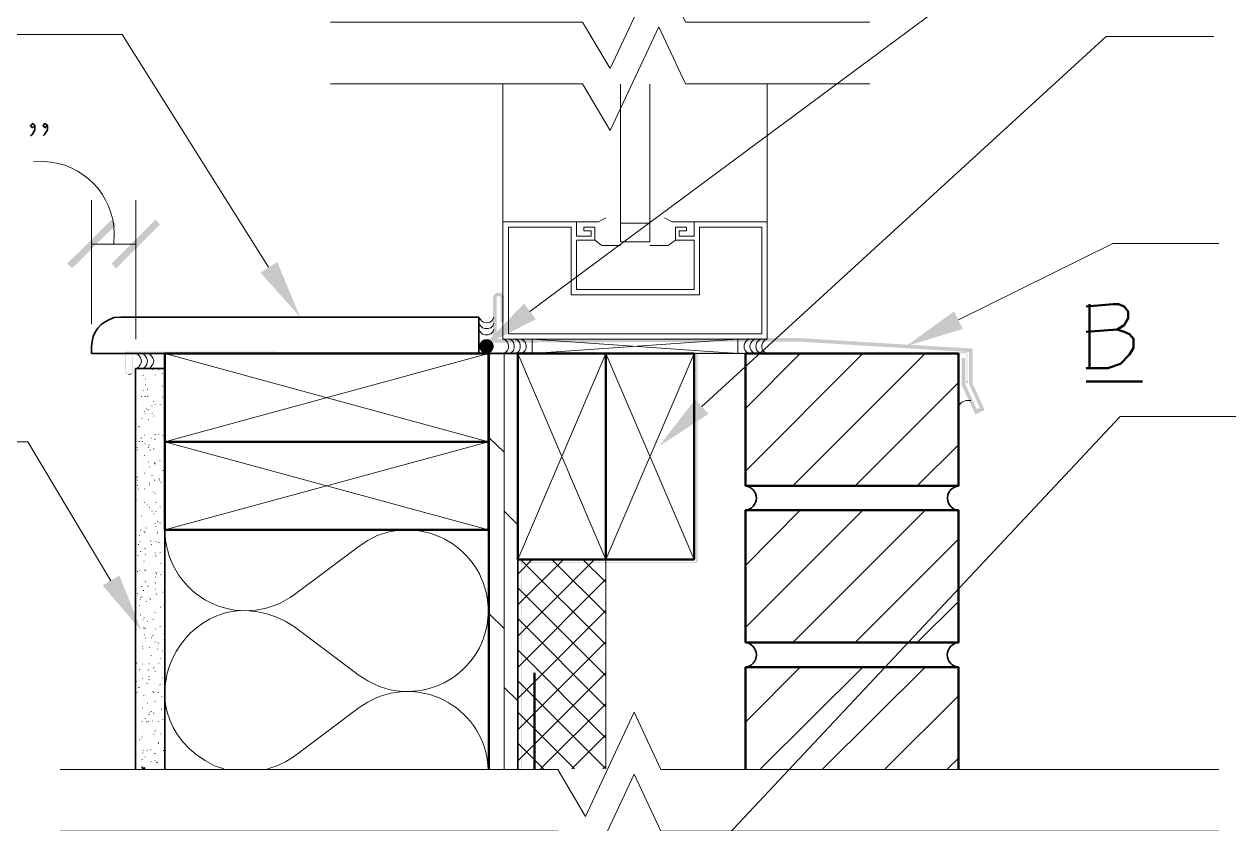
# Model space of a CAD drawing. Header units: inches. Extents: x 5 to 516, y -193 to 129.
# Drawn here: x 34.238 to 37.675, y -167.411 to -165.142 of the extents above; entities that cross this region are included whole.
import ezdxf

# ---------------------------------------------------------------- set-up
doc = ezdxf.new("R2010")
doc.units = ezdxf.units.IN
doc.header["$MEASUREMENT"] = 0
doc.layers.add('PDF7_Geometry', color=7, linetype='Continuous')
doc.layers.add('PDF7_Solid Fills', color=7, linetype='Continuous')

msp = doc.modelspace()

# ---------------------------------------------------------------- hatches: boundary and pattern name
at = {"layer": 'PDF7_Solid Fills', "transparency": 33554559}
for points in [[(34.4857729, -165.8213392), (34.4991062, -165.8346726), (34.6235524, -165.7102276), (34.6102173, -165.6968948)], [(35.5879956, -165.914671), (35.5879956, -165.9035599), (35.5791067, -165.9035604), (35.5724404, -165.9080048), (35.5679962, -165.9146713), (35.5679964, -166.0457822), (35.5779971, -166.0357832), (35.5779959, -165.9180044), (35.579108, -165.9146722), (35.5824413, -165.9135611), (35.5846622, -165.9135599)], [(35.5891078, -165.9868937), (35.5991078, -165.9868937), (35.5991085, -165.9146715), (35.594664, -165.9080044), (35.5879975, -165.9035602), (35.5879966, -165.914672), (35.5891078, -165.9180048)], [(35.5279957, -166.0557821), (35.530218, -166.0635598), (35.5346623, -166.0713384), (35.5413288, -166.0757837), (35.5491063, -166.0768946), (35.5491068, -166.0557821)], [(35.5635521, -166.0413371), (35.5568854, -166.0368926), (35.5491079, -166.0357817), (35.5491077, -166.0557815)], [(36.4302175, -166.0324486), (36.4302175, -166.0424486), (36.9179953, -166.0724493), (36.9279953, -166.0624486)], [(34.5235514, -166.1280048), (34.5268847, -166.1335603), (34.5324413, -166.1368923), (34.5324412, -166.1346712), (34.5291069, -166.1324492), (34.5257736, -166.1280048), (34.5257735, -166.0746714), (36.6624404, -166.0735615), (34.5235514, -166.0713381)], [(34.5468849, -166.084672), (34.5446627, -166.084672), (34.5446628, -166.1280054), (34.5424406, -166.132449), (34.5435528, -166.133559), (34.5468849, -166.1280054)], [(35.6468854, -166.6680053), (35.6468854, -167.2557833), (35.6491076, -167.2557832), (35.6491076, -166.6702276), (36.1479965, -166.6702276), (36.1446634, -166.0768943), (36.1446632, -166.6680054)], [(36.9135516, -166.0735613), (36.6624404, -166.0757835), (36.9113294, -166.0757835), (36.9113305, -166.1446724), (36.9113305, -166.1580052), (36.9135527, -166.1580052), (36.9135528, -166.1446724), (36.9135527, -166.1446702)], [(36.9624414, -166.2368945), (36.9179969, -166.1635611), (36.949108, -166.2313389), (36.9402179, -166.2346706), (36.907996, -166.1635605), (36.9079962, -166.0891167), (36.8968855, -166.0891166), (36.8968851, -166.1657833), (36.9357729, -166.249116)], [(36.9279977, -166.0624485), (36.9179977, -166.0724485), (36.9179969, -166.1635603), (36.9279977, -166.1613374)], [(34.5324399, -166.1346711), (34.5324399, -166.1368933), (34.5391066, -166.1368933), (34.5379955, -166.1346711)], [(34.5379975, -166.1346711), (34.5391086, -166.1368933), (34.543553, -166.1335599), (34.5424408, -166.1324489)], [(34.5757749, -167.2513388), (34.5724415, -167.2557833), (34.579107, -167.2557831), (34.5791082, -167.2524499)]]:
    msp.add_hatch(color=256, dxfattribs=at).paths.add_polyline_path(points)
h = msp.add_hatch(color=256, dxfattribs=at)
h.paths.add_polyline_path([(35.5491071, -166.0768935), (35.5568849, -166.0757823), (35.5635524, -166.0713391), (35.5679965, -166.0635615), (35.5702186, -166.0557829), (35.5491071, -166.0557829)])
h.paths.add_polyline_path([(35.5491071, -166.0357829), (35.5413293, -166.036894), (35.5346619, -166.0413373), (35.5302177, -166.0480037), (35.5491071, -166.0557829)])

# ---------------------------------------------------------------- linework, layer by layer
at = {"layer": 'PDF7_Geometry', "lineweight": 15}
for points in [[(35.6724411, -165.9568938), (37.3013301, -164.7480048), (37.6024413, -164.7480048)], [(35.1068848, -165.1357833), (35.8213293, -165.1357833), (35.9002182, -165.2680055), (36.0379959, -164.973561), (36.1135515, -165.1357833), (36.6368849, -165.1357833)], [(35.1068848, -165.3113385), (35.8213293, -165.3113385), (35.9002182, -165.4435607), (36.0379959, -165.1491162), (36.1135515, -165.3113385), (36.6368849, -165.3113385)], [(34.9313296, -165.8313377), (34.515774, -165.1713377), (33.6291072, -165.1713377)], [(36.1602183, -166.226893), (37.306885, -165.1768929), (37.6124406, -165.1768929)], [(35.5957741, -165.3124484), (35.5957741, -166.0357818)], [(35.5957741, -166.0357829), (36.3457742, -166.0357829), (36.3457742, -165.7024495), (36.3457742, -165.3124495)], [(36.0124408, -165.3124484), (36.0124408, -165.7591151), (35.9291075, -165.7591151), (35.9291075, -165.3124484)], [(34.4291074, -165.9935601), (34.4291074, -165.6413379)], [(34.5546635, -166.0357829), (34.5546635, -165.6413384)], [(35.5957741, -165.7024495), (35.8668853, -165.7024495)], [(35.8046636, -165.7024495), (35.8046636, -165.7435606)], [(35.8879969, -165.6913389), (35.8668858, -165.70245)], [(35.9291075, -165.7068938), (36.0124408, -165.7068938)], [(36.0546636, -165.6913389), (36.0757747, -165.70245)], [(36.3457742, -165.7024495), (36.0757742, -165.7024495)], [(36.137997, -165.7024495), (36.137997, -165.7435606)], [(35.6113291, -165.7180044), (35.6113291, -166.0202267)], [(35.6113309, -165.7180045), (35.7891087, -165.7180045), (35.7891087, -165.9102268), (36.1535531, -165.9102268)], [(35.8568848, -165.7180044), (35.8568848, -165.7546711), (35.8046626, -165.7546711)], [(35.8257742, -165.7180052), (35.8257742, -165.7280052), (35.8457742, -165.7280052), (35.8457742, -165.7435607), (35.8046631, -165.7435607)], [(35.825775, -165.7180044), (35.8568861, -165.7180044)], [(36.0857745, -165.7180044), (36.1168856, -165.7180044), (36.1168856, -165.7280044), (36.0957745, -165.7280044)], [(36.0857747, -165.7180041), (36.0857747, -165.7546708), (36.137997, -165.7546708), (36.137997, -165.8946708)], [(36.137997, -165.7435601), (36.0957747, -165.7435601), (36.0957747, -165.7280045)], [(36.1535519, -165.9102267), (36.1535519, -165.7180044), (36.3302186, -165.7180044)], [(36.3302193, -165.7180044), (36.3302193, -166.0202267)], [(34.5546635, -165.7657837), (34.4291079, -165.7657837)], [(35.8046636, -165.7546708), (35.8046636, -165.8946708)], [(35.8568863, -165.7546724), (35.8768863, -165.7702279), (35.9291085, -165.7702279)], [(35.9291075, -165.759115), (36.0124408, -165.759115)], [(36.0124408, -165.7702279), (36.0646631, -165.7702279)], [(36.0646621, -165.7702279), (36.0857732, -165.7546724)], [(36.887997, -165.9813373), (37.3257748, -165.7646706), (37.626886, -165.7646706)], [(35.8046636, -165.8946719), (36.137997, -165.8946719)], [(35.5279957, -165.9735609), (35.5324402, -165.9802276)], [(35.5279957, -165.9902258), (35.5324402, -165.9980036), (35.5379957, -166.0035591), (35.5457735, -166.0057813), (35.5535513, -166.0057813), (35.5613291, -166.0035591), (35.5668846, -165.9980036), (35.570218, -165.9902258)], [(35.5668846, -165.9802276), (35.570218, -165.9735609)], [(35.5279957, -166.009115), (35.5324402, -166.0157817), (35.5379957, -166.0213373), (35.5457735, -166.0235595), (35.5535513, -166.0235595), (35.5613291, -166.0202262), (35.5668846, -166.0146706), (35.570218, -166.0080039)], [(36.3302193, -166.020228), (35.6113303, -166.020228)], [(35.5957741, -166.0357823), (35.6035519, -166.0391157), (35.6091075, -166.0446712), (35.6113297, -166.052449), (35.6113297, -166.0602268), (35.6091075, -166.0680046), (35.6035519, -166.0735601), (35.5957741, -166.0768935), (35.5957741, -166.0757823)], [(35.6124413, -166.0768935), (35.620219, -166.0735601), (35.6257746, -166.0680046), (35.6279968, -166.0602268), (35.6279968, -166.052449), (35.6257746, -166.0446712), (35.620219, -166.0391157), (35.6124413, -166.0357823)], [(35.6291061, -166.0768935), (35.6368839, -166.0735601), (35.6424395, -166.0680046), (35.6446617, -166.0602268), (35.6446617, -166.052449), (35.6424395, -166.0446712), (35.6368839, -166.0391157), (35.6291061, -166.0357823)], [(35.6457732, -166.0768935), (35.653551, -166.0735601), (35.6591066, -166.0680046), (35.6613288, -166.0602268), (35.6613288, -166.052449), (35.6591066, -166.0446712), (35.653551, -166.0391157), (35.6457732, -166.0357823)], [(36.2957728, -166.0357829), (36.2891062, -166.0391162)], [(36.31244, -166.0357829), (36.3057733, -166.0391162)], [(36.3291071, -166.0357829), (36.3224404, -166.0391162)], [(36.3457742, -166.0357829), (36.3391075, -166.0391162)], [(34.5613291, -166.0802273), (34.5535513, -166.076894)], [(34.5779973, -166.0802273), (34.5713306, -166.076894)], [(34.5957743, -166.0802273), (34.5879966, -166.076894)], [(35.5546636, -166.0768935), (34.6368857, -166.3268935), (35.5546636, -166.5768935)], [(35.5579956, -167.2557831), (35.5579956, -166.0768941)], [(36.3457742, -166.0768935), (35.5957741, -166.0768935)], [(35.5991085, -167.2557831), (35.5991085, -166.0768941)], [(36.137997, -166.6613379), (35.8879969, -166.0768935), (35.6379969, -166.6613379)], [(35.6379969, -166.0768935), (35.8879969, -166.6613379), (36.137997, -166.0768935)], [(36.2835523, -166.4102268), (36.6168856, -166.0768935)], [(36.2835523, -166.2324495), (36.4391078, -166.0768939)], [(36.2891062, -166.0735607), (36.2957728, -166.076894)], [(36.3057733, -166.0735607), (36.31244, -166.076894)], [(36.3224404, -166.0735607), (36.3291071, -166.076894)], [(36.3391075, -166.0735607), (36.3457742, -166.076894)], [(36.4179969, -166.4524496), (36.7935525, -166.076894)], [(34.5535513, -166.1191162), (34.5613291, -166.1157829)], [(34.5713306, -166.1191162), (34.5791084, -166.1157829)], [(34.5891077, -166.1191162), (34.5957743, -166.1157829)], [(34.5991084, -166.1202262), (34.6002195, -166.1202262)], [(34.6035527, -166.1213384), (34.6024415, -166.1224495)], [(34.6191076, -166.1224483), (34.6202187, -166.1224483)], [(34.5757749, -166.1380055), (34.5757749, -166.1391166)], [(34.5824413, -166.1491161), (34.5824413, -166.148005)], [(34.6091069, -166.1368933), (34.6091069, -166.1380044)], [(34.629106, -166.133559), (34.629106, -166.1346701)], [(35.5568857, -166.1491161), (35.5546635, -166.1457828)], [(36.5946643, -166.4524496), (36.8879976, -166.1591162)], [(36.9124405, -166.1580047), (36.9124405, -166.1568936)], [(34.5757749, -166.1813382), (34.5757749, -166.1824493)], [(34.5824413, -166.1657833), (34.5813302, -166.1657833)], [(34.5879955, -166.1780039), (34.5868844, -166.179115)], [(34.6302182, -166.1680054), (34.6302182, -166.1691165)], [(34.6357747, -166.1868946), (34.6346636, -166.1868946)], [(34.5702184, -166.1980053), (34.5713295, -166.1991164)], [(34.5813291, -166.1980053), (34.5813291, -166.1991164)], [(34.5891077, -166.1980053), (34.5879966, -166.1980053)], [(34.6002183, -166.2246709), (34.6002183, -166.225782)], [(34.6046626, -166.212448), (34.6046626, -166.2113369)], [(34.6091069, -166.2213388), (34.6091069, -166.2224499)], [(34.6235518, -166.2213388), (34.6235518, -166.2224499)], [(34.6313304, -166.2002274), (34.6302193, -166.2002274)], [(36.9235511, -166.2102282), (36.9102178, -166.2102282), (36.8979956, -166.2146726), (36.8879956, -166.2246726)], [(34.5724406, -166.2613372), (34.5724406, -166.2602261)], [(34.5791069, -166.2402258), (34.5791069, -166.2413369)], [(34.5813291, -166.2491166), (34.5813291, -166.2480055)], [(34.5846634, -166.2335594), (34.5846634, -166.2346705)], [(34.5891077, -166.2357815), (34.5891077, -166.2368927)], [(34.5902176, -166.2646715), (34.5902176, -166.2635604)], [(34.6013283, -166.2468945), (34.6013283, -166.2480056)], [(34.6057748, -166.2535609), (34.6057748, -166.254672)], [(34.6346625, -166.2624494), (34.6346625, -166.2635605)], [(35.7668851, -167.941339), (37.3468852, -166.2557834), (37.674663, -166.2557834)], [(34.5624398, -166.2846707), (34.5624398, -166.2835596)], [(34.5657742, -166.2846707), (34.564663, -166.2846707)], [(34.483553, -166.7213389), (34.2479974, -166.3268944), (33.923553, -166.3268944)], [(34.563552, -166.3268935), (34.563552, -166.3257824)], [(34.5702184, -166.3168928), (34.5691073, -166.3168928)], [(34.5724406, -166.3268935), (34.5724406, -166.3257824)], [(34.5802191, -166.3080042), (34.579108, -166.3080042)], [(34.5813291, -166.3324499), (34.580218, -166.3324499)], [(34.5979962, -166.3168928), (34.5979962, -166.3157816)], [(34.6079969, -166.3202271), (34.6079969, -166.319116)], [(34.6091069, -166.3057821), (34.6091069, -166.3068932)], [(34.6202175, -166.3057821), (34.6202175, -166.304671)], [(34.6313304, -166.3091164), (34.6313304, -166.3102275)], [(34.6346625, -166.3268935), (34.6357736, -166.3268935)], [(35.5991085, -166.3568934), (35.5568863, -166.3157823)], [(34.5579956, -166.3435606), (34.5579956, -166.3446717)], [(34.5579956, -166.350227), (34.5591067, -166.350227)], [(34.5791069, -166.3668941), (34.5791069, -166.365783)], [(34.5891077, -166.3424484), (34.5902188, -166.3435595)], [(34.5924397, -166.335782), (34.5913286, -166.3368931)], [(34.5946641, -166.3513369), (34.5957752, -166.3513369)], [(34.6046626, -166.3468927), (34.6057737, -166.3480038)], [(36.7713294, -166.4524496), (36.8879961, -166.3357829)], [(34.5902176, -166.383559), (34.5913287, -166.383559)], [(34.5924397, -166.398004), (34.5935509, -166.398004)], [(34.6079969, -166.3868933), (34.6068858, -166.3868933)], [(34.6091069, -166.3902276), (34.6091069, -166.3891165)], [(34.6235518, -166.3813391), (34.6224407, -166.3813391)], [(34.6357747, -166.3691162), (34.6346636, -166.3702274)], [(34.6368846, -166.3991162), (34.6368846, -166.4002273)], [(34.5579956, -166.4268939), (34.5579956, -166.428005)], [(34.5591078, -166.4357825), (34.5579966, -166.4357825)], [(34.5802191, -166.4157833), (34.579108, -166.4157833)], [(34.6002183, -166.4224497), (34.6013294, -166.4235608)], [(34.6079969, -166.4357825), (34.6068858, -166.4357825)], [(34.6202175, -166.430226), (34.6202175, -166.4313371)], [(34.6224419, -166.4346703), (34.6213308, -166.4357814)], [(34.6324404, -166.4091169), (34.6324404, -166.4080058)], [(34.5602177, -166.4513374), (34.5591066, -166.4513374)], [(34.5613299, -166.4613381), (34.562441, -166.4613381)], [(34.5791069, -166.4602282), (34.5802181, -166.4602282)], [(34.5935519, -166.4491153), (34.5924408, -166.4491153)], [(34.5935519, -166.4424489), (34.5935519, -166.4413377)], [(34.6046626, -166.4691167), (34.6057737, -166.4691167)], [(34.625774, -166.4424489), (34.625774, -166.4413377)], [(34.6357747, -166.4646724), (34.6346636, -166.4657836)], [(34.5557734, -166.4935602), (34.5557734, -166.492449)], [(34.5791069, -166.4991166), (34.5779958, -166.4991166)], [(34.5868855, -166.505783), (34.5868855, -166.5068941)], [(34.6091069, -166.4746709), (34.6091069, -166.4735598)], [(34.611329, -166.5002266), (34.611329, -166.4991154)], [(34.5702184, -166.5368929), (34.5702184, -166.538004)], [(34.5935519, -166.5135593), (34.5935519, -166.5146705)], [(34.6013283, -166.5235601), (34.6002172, -166.5235601)], [(34.6068847, -166.5313387), (34.6057736, -166.5313387)], [(34.611329, -166.5246723), (34.611329, -166.5257834)], [(34.6235518, -166.5124494), (34.6235518, -166.5113383)], [(34.6335526, -166.5246723), (34.6335526, -166.5235612)], [(34.6346625, -166.5135593), (34.6346625, -166.5124482)], [(35.6379969, -166.5624485), (35.599108, -166.5235596)], [(36.2835523, -166.6780039), (36.4391078, -166.5213372)], [(36.2835523, -166.8546713), (36.6168856, -166.5213379)], [(36.4179969, -166.8968941), (36.7935525, -166.5213385)], [(34.5835512, -166.5724492), (34.5835512, -166.5713381)], [(34.6091069, -166.5580042), (34.6091069, -166.5591154)], [(34.611329, -166.568005), (34.6124401, -166.568005)], [(34.6168855, -166.55356), (34.6157743, -166.5546711)], [(34.6235518, -166.5568943), (34.6224407, -166.5580054)], [(34.564662, -166.5935606), (34.564662, -166.5924495)], [(34.5668864, -166.6091155), (34.5668864, -166.6102266)], [(34.5691062, -166.5780034), (34.5691062, -166.5768923)], [(34.577997, -166.58245), (34.577997, -166.5813388)], [(34.5802191, -166.5835599), (34.5813303, -166.584671)], [(34.596884, -166.6080056), (34.5957729, -166.6091167)], [(34.6124412, -166.6102277), (34.6124412, -166.6091166)], [(34.6157733, -166.5846721), (34.6157733, -166.5857832)], [(34.6157733, -166.585782), (34.6157733, -166.5868931)], [(36.5946643, -166.8968941), (36.8879976, -166.6035607)], [(34.5624398, -166.6180041), (34.5624398, -166.6191152)], [(34.5691062, -166.6380055), (34.5679951, -166.6391166)], [(34.5813291, -166.6302269), (34.580218, -166.631338)], [(34.6002183, -166.6180041), (34.5991072, -166.6191152)], [(34.6091069, -166.6424498), (34.6091069, -166.6435609)], [(34.6202175, -166.6135598), (34.6202175, -166.6124487)], [(34.6235518, -166.6424498), (34.6235518, -166.6413387)], [(34.5613299, -166.6491162), (34.5613299, -166.6502273)], [(34.577997, -166.6657833), (34.5768859, -166.6657833)], [(34.5824413, -166.6457818), (34.5824413, -166.646893)], [(34.611329, -166.6513383), (34.611329, -166.6502272)], [(34.625774, -166.6724497), (34.625774, -166.6735608)], [(35.5568857, -166.6491162), (35.5546635, -166.6457828)], [(35.8879969, -166.6613368), (35.6379969, -166.6613368), (35.6379969, -167.2557812)], [(35.6379969, -166.8791147), (35.8557747, -166.661337)], [(35.6379969, -166.7902272), (35.7679969, -166.6613383)], [(35.6379969, -166.7024496), (35.679108, -166.6613385)], [(35.8879969, -166.6613386), (35.8879969, -167.2557831), (35.6379969, -167.0057831)], [(35.8879969, -166.9024483), (35.6457747, -166.6613371)], [(35.8879969, -166.8135607), (35.7346636, -166.6613385)], [(35.8879969, -166.7257831), (35.8224414, -166.6613387)], [(34.5591078, -166.694671), (34.5591078, -166.6957821)], [(34.5657742, -166.6913389), (34.5657742, -166.6924501)], [(34.5813291, -166.6913389), (34.5813291, -166.6902278)], [(34.5813291, -166.6924489), (34.5813291, -166.69356)], [(34.6102191, -166.7113381), (34.6091079, -166.7113381)], [(34.611329, -166.6980053), (34.611329, -166.6968942)], [(34.6135511, -166.7013374), (34.6135511, -166.7024485)], [(34.625774, -166.7035595), (34.625774, -166.7024484)], [(34.6346625, -166.6957832), (34.6335514, -166.6957832)], [(34.5713306, -166.7368938), (34.5713306, -166.7380049)], [(34.5813291, -166.723561), (34.5824402, -166.7246721)], [(34.5891077, -166.7368938), (34.5879966, -166.7368938)], [(34.6091069, -166.7268931), (34.6091069, -166.7280042)], [(34.611329, -166.7457823), (34.6102179, -166.7457823)], [(35.6379969, -166.9680045), (35.8879969, -166.7168934)], [(35.8879969, -166.9913381), (35.6379969, -166.741338)], [(34.5602177, -166.7580052), (34.5591066, -166.7591163)], [(34.5668864, -166.7735601), (34.5668864, -166.7746712)], [(34.5691062, -166.7691158), (34.5691062, -166.7702269)], [(34.5713306, -166.7668937), (34.5724417, -166.7668937)], [(34.5768848, -166.7491166), (34.5757737, -166.7491166)], [(34.5846634, -166.7802265), (34.5846634, -166.7813376)], [(34.5946641, -166.771338), (34.5946641, -166.7702268)], [(34.5957741, -166.7757822), (34.5957741, -166.7746711)], [(34.6124412, -166.7591151), (34.6135523, -166.7602262)], [(34.6313304, -166.7535609), (34.6324416, -166.7535609)], [(36.7713294, -166.8968941), (36.8879961, -166.7802274)], [(34.564662, -166.7924493), (34.564662, -166.7913382)], [(34.6091069, -166.8113386), (34.6091069, -166.8102275)], [(34.6235518, -166.7968936), (34.624663, -166.7968936)], [(34.6346625, -166.7913371), (34.6346625, -166.7924483)], [(35.5991085, -166.8568934), (35.5568863, -166.8157823)], [(35.6379969, -167.0557822), (35.8879969, -166.8057821)], [(34.5691062, -166.818005), (34.5679951, -166.8191161)], [(34.5757749, -166.83245), (34.5746638, -166.83245)], [(34.577997, -166.8257836), (34.5768859, -166.8257836)], [(34.5879955, -166.8368942), (34.5868844, -166.8368942)], [(34.6024405, -166.8313378), (34.6035516, -166.8313378)], [(34.6357747, -166.8213393), (34.6368858, -166.8213393)], [(35.8879969, -167.0791157), (35.6379969, -166.8291156)], [(34.5557734, -166.8602278), (34.5557734, -166.8591166)], [(34.5768848, -166.8557812), (34.5768848, -166.8546701)], [(34.5791069, -166.8746705), (34.5779958, -166.8746705)], [(34.5813291, -166.8557812), (34.580218, -166.8568923)], [(34.5991084, -166.883559), (34.6002195, -166.883559)], [(34.6024405, -166.8768949), (34.6035516, -166.878006)], [(34.6102191, -166.8580056), (34.6102191, -166.8591167)], [(34.6235518, -166.850227), (34.6235518, -166.8513381)], [(34.6346625, -166.8724484), (34.6346625, -166.8713372)], [(34.5735505, -166.9091169), (34.5735505, -166.9080058)], [(34.5746627, -166.9157833), (34.5746627, -166.9146722)], [(34.5813291, -166.8846712), (34.5824402, -166.8846712)], [(34.5935519, -166.9102269), (34.5935519, -166.911338)], [(34.6091069, -166.8946719), (34.6091069, -166.895783)], [(34.6157733, -166.9157833), (34.6146621, -166.9157833)], [(34.6191076, -166.898004), (34.6179965, -166.8991151)], [(34.6346625, -166.8891155), (34.6335514, -166.8902266)], [(35.6379969, -167.144672), (35.8879969, -166.8946719)], [(35.8879969, -167.1680055), (35.6379969, -166.9180054)], [(34.5979962, -166.9335604), (34.5979962, -166.9346715)], [(34.625774, -166.941339), (34.625774, -166.9424501)], [(34.6302182, -166.9202276), (34.6291071, -166.9202276)], [(34.5568856, -166.9546718), (34.5579967, -166.9557829)], [(34.5657742, -166.973561), (34.564663, -166.9746721)], [(34.5735505, -166.9568939), (34.5735505, -166.958005)], [(34.5902176, -166.9746709), (34.5891065, -166.9757821)], [(34.5924397, -166.9568939), (34.5913286, -166.9568939)], [(34.6057748, -166.9680045), (34.6046637, -166.9691157)], [(34.6091069, -166.9791152), (34.6091069, -166.9802263)], [(34.6202175, -166.9546718), (34.6202175, -166.9557829)], [(34.6357747, -166.9835595), (34.6357747, -166.9824484)], [(35.6379969, -167.2324496), (35.8879969, -166.9824495)], [(36.2835523, -167.1224484), (36.4391078, -166.9668928)], [(36.326885, -167.2557831), (36.616885, -166.9668942)], [(36.5035524, -167.2557831), (36.7935524, -166.9668942)], [(34.5557734, -167.006893), (34.5557734, -167.0080041)], [(34.5746627, -166.9991167), (34.5735516, -166.9991167)], [(34.5868855, -167.0124494), (34.5857744, -167.0135606)], [(34.5913298, -167.0013388), (34.5924409, -167.0024499)], [(34.5924397, -166.9946701), (34.5924397, -166.993559)], [(34.6224419, -167.0157838), (34.623553, -167.0168949)], [(34.6302182, -166.9968945), (34.6302182, -166.9980056)], [(34.5579956, -167.0380051), (34.5579956, -167.0391162)], [(34.5624398, -167.0246723), (34.5635509, -167.0246723)], [(34.564662, -167.0235601), (34.5635508, -167.0235601)], [(34.5768848, -167.0468936), (34.5768848, -167.0480047)], [(34.6024405, -167.035783), (34.6024405, -167.0368941)], [(34.6057748, -167.0380051), (34.6046637, -167.0391162)], [(34.6057748, -167.039115), (34.6046637, -167.039115)], [(34.6179954, -167.0380051), (34.6179954, -167.0391162)], [(34.6279961, -167.0491158), (34.6279961, -167.0502269)], [(35.6379969, -167.0624485), (35.599108, -167.0246708)], [(36.6802175, -167.2557831), (36.8879953, -167.0480053)], [(34.5735505, -167.08245), (34.5724394, -167.08245)], [(34.5868855, -167.0691149), (34.5879967, -167.0691149)], [(34.6091069, -167.0635607), (34.6091069, -167.0646719)], [(34.6279961, -167.0857821), (34.626885, -167.0857821)], [(34.9279975, -167.2557831), (34.9524419, -167.2480053), (34.9791086, -167.2357831), (35.0046642, -167.2191164), (35.1879975, -167.0813386)], [(35.702441, -167.2557831), (35.8879966, -167.0713386)], [(34.3402176, -167.256893), (35.7513288, -167.256893), (35.8302177, -167.3902264), (35.9679955, -167.0946708), (36.0435511, -167.256893), (37.6268844, -167.256893)], [(34.5724406, -167.1202262), (34.5724406, -167.1213373)], [(34.5824413, -167.1113377), (34.5824413, -167.1124488)], [(34.5857733, -167.1224484), (34.5857733, -167.1213373)], [(34.5902176, -167.1202262), (34.5902176, -167.1213373)], [(34.5924397, -167.101337), (34.5913286, -167.1024481)], [(34.5935519, -167.0946706), (34.594663, -167.0946706)], [(34.5991084, -167.0935607), (34.5991084, -167.0924495)], [(34.6024405, -167.1191163), (34.6024405, -167.1202274)], [(34.6046626, -167.0968927), (34.6057737, -167.0980038)], [(34.6191076, -167.1213384), (34.6191076, -167.1202273)], [(34.6313304, -167.114672), (34.6313304, -167.1157832)], [(35.7991071, -167.2557831), (35.637996, -167.0946719)], [(34.5546635, -167.1280048), (34.5546635, -167.1268937)], [(34.6068847, -167.1568925), (34.6057736, -167.1568925)], [(34.6091069, -167.148004), (34.6091069, -167.1468929)], [(34.625774, -167.1557826), (34.625774, -167.1568937)], [(35.5568857, -167.1491162), (35.5546635, -167.1457829)], [(35.7913285, -167.2557831), (35.8879952, -167.1591164)], [(34.564662, -167.1724497), (34.564662, -167.1713386)], [(34.5724406, -167.1657833), (34.5713294, -167.1657833)], [(34.6179954, -167.1824505), (34.6191065, -167.1835616)], [(34.6202175, -167.1802261), (34.6191064, -167.1802261)], [(34.6357747, -167.1757818), (34.6368858, -167.1768929)], [(35.7113295, -167.2557831), (35.6379962, -167.1824497)], [(34.5746627, -167.2113382), (34.5746627, -167.2102271)], [(34.5757749, -167.2035596), (34.5757749, -167.2046707)], [(34.5813291, -167.2224488), (34.5813291, -167.2213377)], [(34.5868855, -167.2035596), (34.5868855, -167.2046707)], [(34.5957741, -167.2002275), (34.5957741, -167.1991164)], [(34.6079969, -167.2124481), (34.6079969, -167.211337)], [(34.6335526, -167.2035596), (34.6324415, -167.2035596)], [(36.8568849, -167.2557831), (36.887996, -167.224672)], [(34.5713306, -167.2291152), (34.5724417, -167.2302263)], [(34.5713306, -167.2491167), (34.5713306, -167.2480056)], [(34.596884, -167.2346717), (34.596884, -167.2357828)], [(34.6091069, -167.2324496), (34.6091069, -167.2313384)], [(34.6124412, -167.2368938), (34.6135523, -167.2368938)], [(34.6157733, -167.2368938), (34.6146621, -167.2380049)], [(34.777996, -167.2468926), (34.8046626, -167.2557814)], [(35.8791061, -167.2557831), (35.887995, -167.2480053)], [(34.3402176, -167.4324505), (35.7513288, -167.4324505), (35.8302177, -167.5657838), (35.9679955, -167.2702282), (36.0435511, -167.4324505), (37.6268844, -167.4324505)]]:
    msp.add_lwpolyline(points, dxfattribs=at)
at = {"layer": 'PDF7_Geometry', "lineweight": 35}
for points in [[(34.2679949, -165.429116), (34.2613282, -165.4357827), (34.2557727, -165.429116), (34.2613282, -165.4235604), (34.2679949, -165.429116), (34.2679949, -165.4413382), (34.2613282, -165.4535604), (34.2557727, -165.459116)], [(34.3035513, -165.429116), (34.2968846, -165.4357827), (34.2913291, -165.429116), (34.2968846, -165.4235604), (34.3035513, -165.429116), (34.3035513, -165.4413382), (34.2968846, -165.4535604), (34.2913291, -165.459116)], [(34.5124407, -165.9735609), (34.4935518, -165.974672)], [(35.5279957, -165.9735609), (34.5124401, -165.9735609)], [(35.5279957, -166.0768935), (35.5279957, -165.9735601)], [(34.4291074, -166.0568943), (34.4291074, -166.0768943)], [(34.4291074, -166.0768935), (35.5279964, -166.0768935)], [(35.5546636, -166.0768935), (35.6379969, -166.0768935), (35.6379969, -167.2557824)], [(35.5546636, -167.2557831), (35.5546636, -166.0768941)], [(34.5535513, -166.1191162), (34.6368846, -166.1191162), (34.6368846, -167.255783)], [(34.5535513, -167.2557831), (34.5535513, -166.1191163)], [(36.887997, -166.4524496), (36.8768859, -166.4557829)], [(36.8768859, -166.5191163), (36.887997, -166.5213385)]]:
    msp.add_lwpolyline(points, dxfattribs=at)
at = {"layer": 'PDF7_Geometry', "lineweight": 15}
for points in [[(34.4924415, -165.7657837), (34.4935527, -165.7368948, 0.399521578), (34.2935526, -165.5313392), (34.2646637, -165.5324503)], [(34.6368857, -166.0768935), (35.5546636, -166.3268935), (34.6368846, -166.5768935), (34.6391069, -166.6068935, 0.575921357), (35.0046625, -166.7602268), (35.187996, -166.6235592), (35.2124404, -166.6068925), (35.2391071, -166.5935592, -0.487473428), (35.5524405, -166.7768925), (35.5546627, -166.8068925), (35.5524405, -166.8368925, -0.489815042), (35.2391071, -167.0191148), (35.2124404, -167.0057814), (35.187996, -166.9902259), (35.0046626, -166.8524481)], [(35.5535514, -167.2557831), (35.5524403, -167.2357831, 0.533529487), (35.2124402, -167.0657831), (35.1879958, -167.0813386)]]:
    msp.add_lwpolyline(points, format="xyb", dxfattribs=at)
at = {"layer": 'PDF7_Geometry', "lineweight": 50}
for points in [[(37.3379957, -166.0080051), (37.3579957, -165.9957829), (37.3691068, -165.9757829), (37.3691068, -165.956894), (37.3579957, -165.9435607), (37.3424401, -165.936894), (37.3268846, -165.936894), (37.2502179, -165.9435607)], [(37.2602188, -165.9368946), (37.2602188, -166.1180057)], [(37.2502181, -166.118004), (37.3113292, -166.118004), (37.3479959, -166.1057818), (37.3735514, -166.0791151), (37.3846625, -166.0602262), (37.3846625, -166.0346707), (37.3735514, -166.0213374), (37.3579959, -166.0146707), (37.3379959, -166.008004), (37.2502181, -166.0146707)], [(37.2502181, -166.1557825), (37.4102181, -166.1557825)], [(35.6857739, -167.2557831), (35.6857739, -166.9824497)], [(36.2835523, -166.9668924), (36.8879967, -166.9668924), (36.8879967, -167.2557813)], [(36.2835523, -167.2557831), (36.2835523, -166.9668942)]]:
    msp.add_lwpolyline(points, dxfattribs=at)
at = {"layer": 'PDF7_Geometry', "lineweight": 15}
msp.add_lwpolyline([(35.6791075, -166.076894), (35.6791075, -166.0357829), (36.2624409, -166.076894), (36.2624409, -166.0357829)], close=True, dxfattribs=at)
at = {"layer": 'PDF7_Geometry', "lineweight": 50}
for points in [[(34.6368857, -166.3268935), (34.6368857, -166.0768935), (35.5546636, -166.0768935), (35.5546636, -166.3268935)], [(35.8879969, -166.6613379), (35.6379969, -166.6613379), (35.6379969, -166.0768935), (35.8879969, -166.0768935)], [(36.137997, -166.6613379), (35.8879969, -166.6613379), (35.8879969, -166.0768935), (36.137997, -166.0768935)], [(36.2835523, -166.4524491), (36.2835523, -166.0768935), (36.8879967, -166.0768935), (36.8879967, -166.4524491)], [(34.6368857, -166.5768935), (34.6368857, -166.3268935), (35.5546636, -166.3268935), (35.5546636, -166.5768935)], [(36.2835523, -166.8968935), (36.2835523, -166.5213379), (36.8879967, -166.5213379), (36.8879967, -166.8968935)]]:
    msp.add_lwpolyline(points, close=True, dxfattribs=at)
at = {"layer": 'PDF7_Geometry', "lineweight": 35}
for points in [[(34.5724406, -167.2557831), (34.576885, -167.2557831), (34.5724406, -167.2557831)], [(34.5757749, -167.2513388), (34.5724415, -167.2524499), (34.5757749, -167.2513388)], [(34.5791069, -167.2557831), (34.5791069, -167.2524497), (34.5791069, -167.2557831)]]:
    msp.add_lwpolyline(points, close=True, dxfattribs=at)
for centre, radius, start, end in [((36.2805364, -166.4868935), 0.0345762, 275.00392, 84.99608), ((36.2798221, -166.9318923), 0.0351982, 276.0833897, 83.9166103), ((36.8915288, -166.9318941), 0.0351777, 95.7620429, 264.2379571)]:
    msp.add_arc(centre, radius, start, end, dxfattribs=at)
for points in [[(34.4935518, -165.974672), (34.454737, -165.9854683), (34.4294778, -166.0159313), (34.4291074, -166.0568943)], [(36.8768859, -166.4557829), (36.84896, -166.4699496), (36.8505341, -166.5038385), (36.8768859, -166.5191163)]]:
    msp.add_open_spline(points, degree=3, dxfattribs=at)
at = {"layer": 'PDF7_Geometry', "lineweight": 15}
for points in [[(35.5324402, -165.9802276), (35.5412365, -165.9925794), (35.5580883, -165.992598), (35.5668846, -165.9802276)], [(36.2891062, -166.0391162), (36.2767543, -166.0479125), (36.2767543, -166.0647644), (36.2891062, -166.0735607)], [(36.3057733, -166.0391162), (36.2934214, -166.047894), (36.2934214, -166.0647829), (36.3057733, -166.0735607)], [(36.3224404, -166.0391162), (36.3100886, -166.047894), (36.3100886, -166.0647829), (36.3224404, -166.0735607)], [(36.3391075, -166.0391162), (36.3267372, -166.0479125), (36.3267372, -166.0647644), (36.3391075, -166.0735607)], [(34.5613291, -166.1157829), (34.5740883, -166.1049125), (34.5721624, -166.0912273), (34.5613291, -166.0802273)], [(34.5791084, -166.1157829), (34.5908677, -166.1048384), (34.5898121, -166.0910236), (34.5779973, -166.0802273)], [(34.5957743, -166.1157829), (34.6085151, -166.1025421), (34.6085151, -166.0934681), (34.5957743, -166.0802273)], [(35.0046626, -166.8524481), (34.7189589, -166.6652999), (34.4704774, -167.0947629), (34.777996, -167.2468926)]]:
    msp.add_open_spline(points, degree=3, dxfattribs=at)
at = {"layer": 'PDF7_Solid Fills', "lineweight": 50, "transparency": 33554559}
for points in [[(34.4857729, -165.6968931), (34.3735507, -165.8346709), (34.3602173, -165.8213375)], [(34.4991079, -165.7102281), (34.4857746, -165.6968948), (34.3735524, -165.8346726)], [(34.9557753, -165.8168927), (35.0202197, -165.9724483), (34.9079975, -165.8468927)], [(35.6891082, -165.9791151), (35.5391082, -166.0557818), (35.6557749, -165.9346707)], [(36.9002199, -166.0068929), (36.7391087, -166.0557818), (36.8757754, -165.9568929)], [(36.1791075, -166.2480044), (36.0379964, -166.3402266), (36.1413297, -166.2068933)], [(34.5079965, -166.7068939), (34.5702187, -166.8635605), (34.4602187, -166.7346716)]]:
    msp.add_solid(points, dxfattribs=at)
at = {"layer": 'PDF7_Solid Fills', "lineweight": 35, "transparency": 33554559}
for points in [[(35.5302179, -166.0480057), (35.5279956, -166.0557835), (35.5491068, -166.0557835)], [(35.5702185, -166.0557821), (35.5679963, -166.0480043), (35.5491074, -166.0557821)], [(35.5679964, -166.0480057), (35.5635519, -166.0413391), (35.5491075, -166.0557835)], [(35.5679964, -166.0457813), (36.4302187, -166.032448), (36.4302187, -166.042448)], [(35.5779971, -166.0357829), (35.5679971, -166.0457829), (36.4302194, -166.0324495)], [(34.5257735, -166.0746713), (36.6624403, -166.0735602), (36.6624403, -166.0757824)], [(36.1479954, -166.6702276), (36.1446621, -166.0768942), (36.1479954, -166.0768942)], [(36.6624404, -166.0735591), (36.6624404, -166.0757813), (36.9135516, -166.0735591)], [(36.9279977, -166.1613367), (36.9179977, -166.163559), (36.9624421, -166.2368923)], [(34.5724406, -167.2524487), (34.5724406, -167.2557821), (34.5757739, -167.2513376)]]:
    msp.add_solid(points, dxfattribs=at)

doc.saveas('drawing.dxf')
